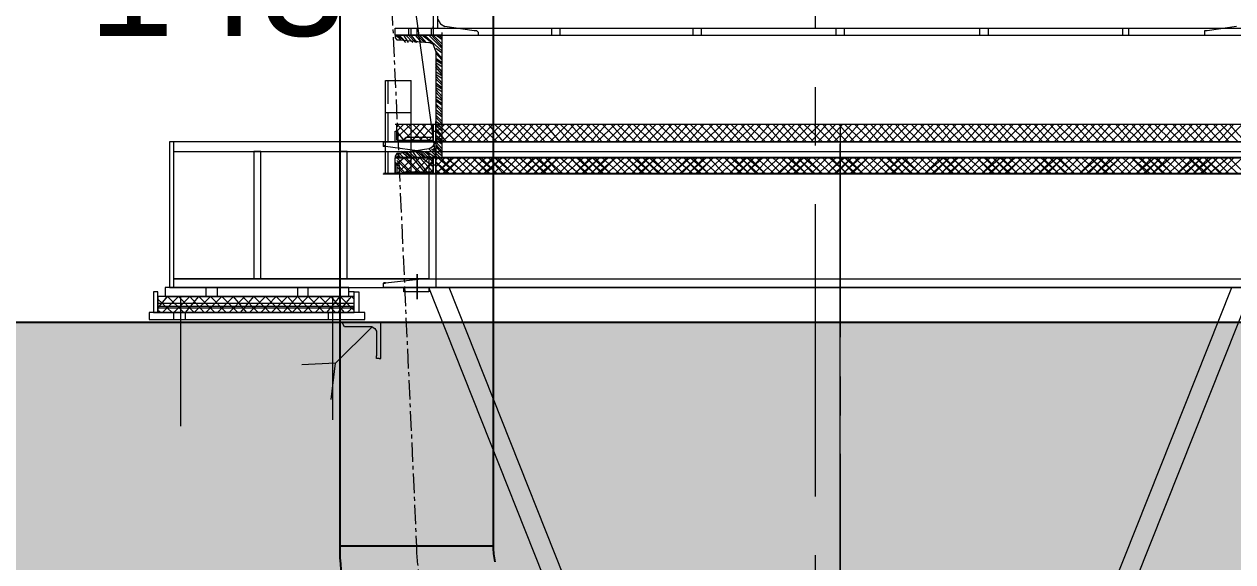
# Model space of a CAD drawing. Header units: millimetres. Extents: x 3220 to 226993, y 817 to 176024.
# Drawn here: x 156979 to 158948, y 87152 to 88028 of the extents above; entities that cross this region are included whole.
import ezdxf

# ---------------------------------------------------------------- set-up
doc = ezdxf.new("R2010")
doc.units = ezdxf.units.MM
doc.linetypes.add('AXES', pattern=[50.8, 31.75, -6.35, 6.35, -6.35])
doc.layers.add('Axe', color=1, linetype='AXES', lineweight=9)
doc.layers.add('Repère', color=76, linetype='Continuous')
doc.styles.get("Standard").update_dxf_attribs({"font": 'arial.ttf'})

# ---------------------------------------------------------------- blocks, each defined once
blk = doc.blocks.new('section c-d')
h = blk.add_hatch()
h.set_pattern_fill('AR-CONC', color=256, scale=3)
h.set_pattern_definition([(50, (0, 2000), (546.554, -47.817), [57.15, -628.65]), (355, (0, 2000), (-105.73, 573.17), [45.72, -502.922]), (100.4514, (45.55, 1996), (440.824, 525.353), [48.57, -534.271]), (46.1842, (0, 2152.4), (813.237, -126.127), [85.725, -942.975]), (96.6356, (67.8, 2141.9), (712.212, 742.278), [72.855, -801.407]), (351.184, (0, 2152.4), (712.212, 742.278), [68.58, -754.38]), (21, (76.2, 2114.3), (454.843, -306.7956), [57.15, -628.65]), (326, (76.2, 2114.3), (185.406, 552.564), [45.72, -502.92]), (71.4514, (114.1, 2088.73), (640.249, 245.768), [48.57, -534.27]), (37.5, (0, 2000), (9.2658, 253.6651), [0, -496.824, 0, -510.54, 0, -504.825]), (7.5, (0, 2000), (200.459, 300.5417), [0, -291.084, 0, -485.394, 0, -192.405]), (327.5, (-169.93, 2000), (406.7718, -17.1862), [0, -190.5, 0, -594.36, 0, -788.67]), (317.5, (-246.13, 2000), (444.3875, 76.2795), [0, -247.65, 0, -394.716, 0, -560.07])])
h.paths.add_polyline_path([(0, 9500), (-250, 9500), (-250, 5000), (0, 5000)])
h.paths.add_polyline_path([(250, 9500), (0, 9500), (0, 5000), (250, 5000)])
h.paths.add_polyline_path([(0, 10000), (-250, 10000), (-250, 9500), (0, 9500)])
h.paths.add_polyline_path([(3000, 10000), (0, 10000), (0, 9500), (250, 9500), (3000, 9500)])
h.paths.add_polyline_path([(6000, 10000), (3000, 10000), (3000, 9500), (6000, 9500)])
h.paths.add_polyline_path([(9000, 10000), (6000, 10000), (6000, 9500), (9000, 9500)])
h.paths.add_polyline_path([(12000, 10000), (9000, 10000), (9000, 9500), (12000, 9500)])
h.paths.add_polyline_path([(15000, 10000), (12000, 10000), (12000, 9500), (15000, 9500)])
h.paths.add_polyline_path([(24000, 10000), (15000, 10000), (15000, 9500), (15250, 9500), (17750, 9500), (24000, 9500)])
h.paths.add_polyline_path([(24000, 9500), (23750, 9500), (23750, 5000), (24000, 5000)])
h.paths.add_polyline_path([(24250, 9500), (24000, 9500), (24000, 5000), (24250, 5000)])
h.paths.add_polyline_path([(24250, 10000), (24000, 10000), (24000, 9500), (24250, 9500)])
blk.add_lwpolyline([(-250, 5000), (-250, 10000), (24250, 10000), (24250, 4000)])
at = {"layer": 'Axe', "ltscale": 15}
blk.add_line((9000, -4000), (9000, 33323.9), dxfattribs=at)
blk = doc.blocks.new('ligne broyage L 2')
at = {"color": 7, "linetype": 'Continuous', "lineweight": 5, "true_color": 0x000007}
for points in [[(-662.5, 10217), (-655.3, 10217), (-655.3, 10908.5)], [(-662.5, 10894), (-662.5, 10217), (-662.5, 10217)], [(-724.7, 10205.4), (-724.7, 10217), (-698.7, 10217)], [(-703, 10217), (-703, 10205.4)], [(-698.7, 10217), (700.1, 10217)], [(-698.7, 10205.4), (-698.7, 10217)], [(-688.6, 10205.4), (-688.6, 10217)], [(-665.4, 10205.4), (-665.4, 10217)], [(-662.5, 10217), (-662.5, 10219.9)], [(-662.5, 10217), (-662.5, 10205.4), (-662.5, 10205.4)], [(-655.3, 10231.5), (-651, 10224.2), (-643.7, 10219.9)], [(-588.8, 10205.4), (-588.8, 10209.8), (-591.7, 10212.6), (-596, 10212.6), (-643.7, 10219.9)], [(-470.1, 10217), (-470.1, 10205.4)], [(-455.7, 10205.4), (-455.7, 10217)], [(-240.1, 10217), (-240.1, 10205.4)], [(-225.7, 10205.4), (-225.7, 10217)], [(-7.2, 10217), (-7.2, 10205.4)], [(7.2, 10205.4), (7.2, 10217)], [(227.1, 10217), (227.1, 10205.4)], [(241.6, 10205.4), (241.6, 10217)], [(460, 10217), (460, 10205.4)], [(470.1, 10205.4), (470.1, 10217)], [(645.2, 10219.9), (597.4, 10212.6), (593.1, 10212.6), (593.1, 10205.4)], [(-724.7, 10205.4), (-698.7, 10205.4)], [(-714.6, 10198.2), (-724.7, 10205.4)], [(-710.3, 10198.2), (-721.8, 10205.4)], [(-707.4, 10193.8), (-717.5, 10205.4)], [(-703, 10193.8), (-710.3, 10205.4)], [(-695.8, 10193.8), (-707.4, 10205.4)], [(-691.5, 10193.8), (-703, 10205.4)], [(-698.7, 10205.4), (700.1, 10205.4)], [(-688.6, 10193.8), (-698.7, 10205.4)], [(-681.3, 10193.8), (-691.5, 10205.4)], [(-677, 10193.8), (-688.6, 10205.4)], [(-674.1, 10193.8), (-684.2, 10205.4)], [(-665.4, 10193.8), (-681.3, 10205.4)], [(-648.1, 10179.4), (-677, 10205.4)], [(-648.1, 10183.7), (-669.8, 10205.4)], [(-648.1, 10186.6), (-665.4, 10205.4)], [(-648.1, 10190.9), (-662.5, 10205.4)], [(-648.1, 10198.2), (-658.2, 10205.4)], [(-648.1, 10201.1), (-655.3, 10205.4)], [(-648.1, 10205.4), (-648.1, 10209.8)], [(-648.1, 10176.5), (-658.2, 10183.7)], [(-648.1, 10167.8), (-658.2, 10179.4)], [(-648.1, 10164.9), (-658.2, 10176.5)], [(-648.1, 10160.6), (-658.2, 10167.8)], [(-648.1, 10157.7), (-658.2, 10164.9)], [(-648.1, 10153.3), (-658.2, 10160.6)], [(-648.1, 10146.1), (-658.2, 10157.7)], [(-648.1, 10141.8), (-658.2, 10153.3)], [(-648.1, 10138.9), (-658.2, 10146.1)], [(-648.1, 10134.5), (-658.2, 10141.8)], [(-648.1, 10127.3), (-658.2, 10138.9)], [(-740.6, 10131.6), (-698.7, 10131.6)], [(-740.6, 10031.8), (-740.6, 10131.6)], [(-736.3, 10094), (-736.3, 10131.6), (-736.3, 10131.6)], [(-698.7, 10031.8), (-698.7, 10131.6)], [(-648.1, 10124.4), (-658.2, 10134.5)], [(-648.1, 10120.1), (-658.2, 10127.3)], [(-648.1, 10117.2), (-658.2, 10124.4)], [(-648.1, 10112.8), (-658.2, 10120.1)], [(-648.1, 10105.6), (-658.2, 10117.2)], [(-648.1, 10101.3), (-658.2, 10112.8)], [(-648.1, 10098.4), (-658.2, 10105.6)], [(-648.1, 10094), (-658.2, 10101.3)], [(-648.1, 10091.1), (-658.2, 10098.4)], [(-740.6, 9979.7), (-740.6, 10079.6), (-698.7, 10079.6)], [(-736.3, 10039.1), (-736.3, 10079.6), (-736.3, 10079.6)], [(-698.7, 9979.7), (-698.7, 10079.6)], [(-648.1, 10083.9), (-658.2, 10094)], [(-648.1, 10079.6), (-658.2, 10091.1)], [(-648.1, 10075.2), (-658.2, 10083.9)], [(-648.1, 10072.3), (-658.2, 10079.6)], [(-736.3, 10031.8), (-736.3, 10072.3)], [(-724.7, 10060.8), (726.2, 10060.8)], [(-721.8, 10034.7), (-721.8, 10060.8), (-662.5, 10060.8), (-662.5, 10034.7)], [(-721.8, 10049.2), (-710.3, 10060.8)], [(-721.8, 10039.1), (-698.7, 10060.8)], [(-695.8, 10034.7), (-721.8, 10060.8)], [(-710.3, 10034.7), (-684.2, 10060.8)], [(-681.3, 10034.7), (-707.4, 10060.8)], [(-695.8, 10034.7), (-674.1, 10060.8)], [(-669.8, 10034.7), (-695.8, 10060.8)], [(-684.2, 10034.7), (-662.5, 10057.9)], [(-662.5, 10042), (-681.3, 10060.8)], [(-662.5, 10053.5), (-665.4, 10060.8)], [(-648.1, 10065.1), (-658.2, 10075.2)], [(-648.1, 10060.8), (-658.2, 10072.3)], [(-648.1, 10057.9), (-658.2, 10065.1)], [(-658.2, 10060.8), (-658.2, 10065.1)], [(-648.1, 10053.5), (-658.2, 10060.8)], [(-658.2, 10046.3), (-643.7, 10060.8)], [(-658.2, 10034.7), (-632.2, 10060.8)], [(-648.1, 10049.2), (-658.2, 10057.9)], [(-624.9, 10031.8), (-655.3, 10060.8)], [(-648.1, 10031.8), (-617.7, 10060.8)], [(-610.5, 10031.8), (-640.8, 10060.8)], [(-632.2, 10031.8), (-603.2, 10060.8)], [(-598.9, 10031.8), (-624.9, 10060.8)], [(-617.7, 10031.8), (-591.7, 10060.8)], [(-584.4, 10031.8), (-614.8, 10060.8)], [(-606.1, 10031.8), (-577.2, 10060.8)], [(-572.8, 10031.8), (-598.9, 10060.8)], [(-591.7, 10031.8), (-565.6, 10060.8)], [(-558.4, 10031.8), (-588.8, 10060.8)], [(-581.5, 10031.8), (-551.1, 10060.8)], [(-548.3, 10031.8), (-572.8, 10060.8)], [(-565.6, 10031.8), (-536.7, 10060.8)], [(-532.3, 10031.8), (-562.7, 10060.8)], [(-551.1, 10031.8), (-525.1, 10060.8)], [(-517.9, 10031.8), (-548.3, 10060.8)], [(-539.6, 10031.8), (-510.6, 10060.8)], [(-506.3, 10031.8), (-532.3, 10060.8)], [(-525.1, 10031.8), (-499.1, 10060.8)], [(-491.8, 10031.8), (-522.2, 10060.8)], [(-513.5, 10031.8), (-484.6, 10060.8)], [(-480.3, 10031.8), (-506.3, 10060.8)], [(-499.1, 10031.8), (-473, 10060.8)], [(-465.8, 10031.8), (-496.2, 10060.8)], [(-488.9, 10031.8), (-458.6, 10060.8)], [(-455.7, 10031.8), (-480.3, 10060.8)], [(-473, 10031.8), (-444.1, 10060.8)], [(-439.8, 10031.8), (-465.8, 10060.8)], [(-458.6, 10031.8), (-432.5, 10060.8)], [(-425.3, 10031.8), (-455.7, 10060.8)], [(-447, 10031.8), (-418.1, 10060.8)], [(-413.7, 10031.8), (-439.8, 10060.8)], [(-432.5, 10031.8), (-406.5, 10060.8)], [(-399.3, 10031.8), (-429.6, 10060.8)], [(-421, 10031.8), (-392, 10060.8)], [(-387.7, 10031.8), (-413.7, 10060.8)], [(-406.5, 10031.8), (-380.5, 10060.8)], [(-373.2, 10031.8), (-403.6, 10060.8)], [(-396.4, 10031.8), (-366, 10060.8)], [(-358.8, 10031.8), (-387.7, 10060.8)], [(-380.5, 10031.8), (-351.5, 10060.8)], [(-347.2, 10031.8), (-373.2, 10060.8)], [(-366, 10031.8), (-339.9, 10060.8)], [(-332.7, 10031.8), (-363.1, 10060.8)], [(-354.4, 10031.8), (-325.5, 10060.8)], [(-321.1, 10031.8), (-347.2, 10060.8)], [(-339.9, 10031.8), (-313.9, 10060.8)], [(-306.7, 10031.8), (-337.1, 10060.8)], [(-328.4, 10031.8), (-299.4, 10060.8)], [(-295.1, 10031.8), (-321.1, 10060.8)], [(-313.9, 10031.8), (-285, 10060.8)], [(-280.6, 10031.8), (-311, 10060.8)], [(-299.4, 10031.8), (-273.4, 10060.8)], [(-266.2, 10031.8), (-295.1, 10060.8)], [(-287.9, 10031.8), (-258.9, 10060.8)], [(-254.6, 10031.8), (-280.6, 10060.8)], [(-273.4, 10031.8), (-247.4, 10060.8)], [(-240.1, 10031.8), (-270.5, 10060.8)], [(-261.8, 10031.8), (-232.9, 10060.8)], [(-228.6, 10031.8), (-254.6, 10060.8)], [(-247.4, 10031.8), (-221.3, 10060.8)], [(-214.1, 10031.8), (-244.5, 10060.8)], [(-235.8, 10031.8), (-206.9, 10060.8)], [(-199.6, 10031.8), (-228.6, 10060.8)], [(-221.3, 10031.8), (-192.4, 10060.8)], [(-188.1, 10031.8), (-214.1, 10060.8)], [(-206.9, 10031.8), (-180.8, 10060.8)], [(-173.6, 10031.8), (-202.5, 10060.8)], [(-195.3, 10031.8), (-166.4, 10060.8)], [(-162, 10031.8), (-188.1, 10060.8)], [(-180.8, 10031.8), (-154.8, 10060.8)], [(-147.6, 10031.8), (-177.9, 10060.8)], [(-169.2, 10031.8), (-140.3, 10060.8)], [(-136, 10031.8), (-162, 10060.8)], [(-154.8, 10031.8), (-128.7, 10060.8)], [(-121.5, 10031.8), (-151.9, 10060.8)], [(-140.3, 10031.8), (-114.3, 10060.8)], [(-107, 10031.8), (-136, 10060.8)], [(-128.7, 10031.8), (-99.8, 10060.8)], [(-95.5, 10031.8), (-121.5, 10060.8)], [(-114.3, 10031.8), (-88.2, 10060.8)], [(-81, 10031.8), (-109.9, 10060.8)], [(-102.7, 10031.8), (-73.8, 10060.8)], [(-69.4, 10031.8), (-95.5, 10060.8)], [(-88.2, 10031.8), (-62.2, 10060.8)], [(-55, 10031.8), (-85.3, 10060.8)], [(-76.7, 10031.8), (-47.7, 10060.8)], [(-43.4, 10031.8), (-69.4, 10060.8)], [(-62.2, 10031.8), (-33.3, 10060.8)], [(-28.9, 10031.8), (-59.3, 10060.8)], [(-47.7, 10031.8), (-21.7, 10060.8)], [(-14.5, 10031.8), (-43.4, 10060.8)], [(-36.2, 10031.8), (-7.2, 10060.8)], [(-2.9, 10031.8), (-28.9, 10060.8)], [(-21.7, 10031.8), (4.3, 10060.8)], [(11.6, 10031.8), (-17.4, 10060.8)], [(-10.1, 10031.8), (18.8, 10060.8)], [(23.1, 10031.8), (-2.9, 10060.8)], [(4.3, 10031.8), (30.4, 10060.8)], [(37.6, 10031.8), (7.2, 10060.8)], [(15.9, 10031.8), (44.8, 10060.8)], [(52.1, 10031.8), (23.1, 10060.8)], [(30.4, 10031.8), (59.3, 10060.8)], [(63.6, 10031.8), (37.6, 10060.8)], [(44.8, 10031.8), (70.9, 10060.8)], [(78.1, 10031.8), (49.2, 10060.8)], [(56.4, 10031.8), (85.3, 10060.8)], [(89.7, 10031.8), (63.6, 10060.8)], [(70.9, 10031.8), (96.9, 10060.8)], [(104.2, 10031.8), (75.2, 10060.8)], [(82.5, 10031.8), (111.4, 10060.8)], [(115.7, 10031.8), (89.7, 10060.8)], [(96.9, 10031.8), (125.9, 10060.8)], [(130.2, 10031.8), (99.8, 10060.8)], [(111.4, 10031.8), (137.4, 10060.8)], [(144.7, 10031.8), (115.7, 10060.8)], [(123, 10031.8), (151.9, 10060.8)], [(156.2, 10031.8), (130.2, 10060.8)], [(137.4, 10031.8), (163.5, 10060.8)], [(170.7, 10031.8), (141.8, 10060.8)], [(149, 10031.8), (177.9, 10060.8)], [(182.3, 10031.8), (156.2, 10060.8)], [(163.5, 10031.8), (189.5, 10060.8)], [(196.7, 10031.8), (167.8, 10060.8)], [(175, 10031.8), (204, 10060.8)], [(208.3, 10031.8), (182.3, 10060.8)], [(189.5, 10031.8), (218.4, 10060.8)], [(222.8, 10031.8), (196.7, 10060.8)], [(204, 10031.8), (230, 10060.8)], [(237.2, 10031.8), (208.3, 10060.8)], [(215.5, 10031.8), (244.5, 10060.8)], [(248.8, 10031.8), (222.8, 10060.8)], [(230, 10031.8), (256, 10060.8)], [(263.3, 10031.8), (234.3, 10060.8)], [(241.6, 10031.8), (270.5, 10060.8)], [(274.9, 10031.8), (248.8, 10060.8)], [(256, 10031.8), (282.1, 10060.8)], [(289.3, 10031.8), (260.4, 10060.8)], [(267.6, 10031.8), (296.5, 10060.8)], [(303.8, 10031.8), (274.9, 10060.8)], [(282.1, 10031.8), (311, 10060.8)], [(315.4, 10031.8), (289.3, 10060.8)], [(296.5, 10031.8), (322.6, 10060.8)], [(329.8, 10031.8), (300.9, 10060.8)], [(308.1, 10031.8), (337.1, 10060.8)], [(341.4, 10031.8), (315.4, 10060.8)], [(322.6, 10031.8), (348.6, 10060.8)], [(355.9, 10031.8), (326.9, 10060.8)], [(334.2, 10031.8), (363.1, 10060.8)], [(367.4, 10031.8), (341.4, 10060.8)], [(348.6, 10031.8), (377.6, 10060.8)], [(381.9, 10031.8), (353, 10060.8)], [(363.1, 10031.8), (389.1, 10060.8)], [(396.4, 10031.8), (367.4, 10060.8)], [(374.7, 10031.8), (403.6, 10060.8)], [(407.9, 10031.8), (381.9, 10060.8)], [(389.1, 10031.8), (415.2, 10060.8)], [(422.4, 10031.8), (393.5, 10060.8)], [(400.7, 10031.8), (429.6, 10060.8)], [(434, 10031.8), (407.9, 10060.8)], [(415.2, 10031.8), (441.2, 10060.8)], [(448.4, 10031.8), (419.5, 10060.8)], [(426.7, 10031.8), (455.7, 10060.8)], [(462.9, 10031.8), (434, 10060.8)], [(441.2, 10031.8), (470.1, 10060.8)], [(474.5, 10031.8), (448.4, 10060.8)], [(455.7, 10031.8), (481.7, 10060.8)], [(488.9, 10031.8), (460, 10060.8)], [(467.2, 10031.8), (496.2, 10060.8)], [(500.5, 10031.8), (474.5, 10060.8)], [(481.7, 10031.8), (507.7, 10060.8)], [(515, 10031.8), (486.1, 10060.8)], [(493.3, 10031.8), (522.2, 10060.8)], [(526.6, 10031.8), (500.5, 10060.8)], [(507.7, 10031.8), (533.8, 10060.8)], [(541, 10031.8), (512.1, 10060.8)], [(522.2, 10031.8), (548.3, 10060.8)], [(555.5, 10031.8), (526.6, 10060.8)], [(533.8, 10031.8), (562.7, 10060.8)], [(567.1, 10031.8), (541, 10060.8)], [(548.3, 10031.8), (574.3, 10060.8)], [(581.5, 10031.8), (552.6, 10060.8)], [(559.8, 10031.8), (588.8, 10060.8)], [(593.1, 10031.8), (567.1, 10060.8)], [(574.3, 10031.8), (600.3, 10060.8)], [(607.6, 10031.8), (578.6, 10060.8)], [(585.9, 10031.8), (614.8, 10060.8)], [(619.1, 10031.8), (593.1, 10060.8)], [(600.3, 10031.8), (630.7, 10060.8)], [(633.6, 10031.8), (607.6, 10060.8)], [(614.8, 10031.8), (640.8, 10060.8)], [(648.1, 10031.8), (619.1, 10060.8)], [(626.4, 10031.8), (655.3, 10060.8)], [(659.6, 10031.8), (633.6, 10060.8)], [(-710.3, 10034.7), (-721.8, 10049.2)], [(-669.8, 10034.7), (-662.5, 10042)], [(-648.1, 10042), (-658.2, 10053.5)], [(-640.8, 10031.8), (-658.2, 10053.5)], [(-648.1, 10039.1), (-658.2, 10049.2)], [(-648.1, 10034.7), (-658.2, 10042)], [(-648.1, 10031.8), (-658.2, 10039.1)], [(-651, 10031.8), (-658.2, 10039.1)], [(-655.3, 10005.8), (-669.8, 10020.3)], [(-651, 10005.8), (-665.4, 10020.3)], [(-648.1, 10008.7), (-662.5, 10020.3)], [(-648.1, 10027.5), (-658.2, 10034.7)], [(-648.1, 10020.3), (-658.2, 10031.8)], [(-648.1, 10015.9), (-658.2, 10027.5)], [(-648.1, 10013), (-658.2, 10024.6)], [(-1084.9, 10015.9), (1084.9, 10015.9)], [(-736.3, 9979.7), (-736.3, 10015.9), (-736.3, 10015.9)], [(-724.7, 9994.2), (-710.3, 10005.8)], [(-721.8, 10005.8), (-724.7, 10005.8)], [(-707.4, 9979.7), (-724.7, 9998.6)], [(-714.6, 10005.8), (-721.8, 10013)], [(-717.5, 10005.8), (-721.8, 10008.7)], [(-695.8, 9979.7), (-721.8, 10005.8)], [(-721.8, 9979.7), (-695.8, 10005.8)], [(-721.8, 9994.2), (-710.3, 10005.8)], [(-721.8, 9979.7), (-695.8, 10005.8)], [(-698.7, 9979.7), (-721.8, 10001.4)], [(-710.3, 10005.8), (-717.5, 10013)], [(-703, 10005.8), (-714.6, 10015.9)], [(-698.7, 10005.8), (-710.3, 10015.9)], [(-710.3, 9979.7), (-658.2, 9979.7), (-658.2, 10008.7)], [(-710.3, 9979.7), (-658.2, 9979.7), (-658.2, 10008.7)], [(-710.3, 9979.7), (-684.2, 10005.8)], [(-710.3, 9979.7), (-684.2, 10005.8)], [(-684.2, 9979.7), (-710.3, 10005.8)], [(-695.8, 10005.8), (-707.4, 10015.9)], [(-681.3, 9979.7), (-707.4, 10005.8)], [(-691.5, 10005.8), (-703, 10015.9)], [(-688.6, 10005.8), (-695.8, 10015.9)], [(-695.8, 9979.7), (-669.8, 10005.8)], [(-695.8, 9979.7), (-669.8, 10005.8)], [(-674.1, 9979.7), (-695.8, 10005.8)], [(-681.3, 10005.8), (-691.5, 10015.9)], [(-669.8, 9979.7), (-691.5, 10005.8)], [(-677, 10005.8), (-688.6, 10015.9)], [(-674.1, 10005.8), (-684.2, 10015.9)], [(-662.5, 9982.6), (-684.2, 10005.8)], [(-669.8, 10005.8), (-681.3, 10015.9)], [(-662.5, 9991.3), (-681.3, 10005.8)], [(-681.3, 9979.7), (-662.5, 10001.4)], [(-681.3, 9979.7), (-662.5, 9998.6)], [(-665.4, 10005.8), (-677, 10015.9)], [(-658.2, 10005.8), (-674.1, 10015.9)], [(-662.5, 9998.6), (-669.8, 10005.8)], [(-662.5, 10001.4), (-665.4, 10005.8)], [(-662.5, 10005.8), (-662.5, 10008.7), (-658.2, 10008.7)], [(-662.5, 10005.8), (-662.5, 10008.7), (-658.2, 10008.7)], [(-662.5, 9987), (-662.5, 10005.8), (-662.5, 10005.8)], [(-662.5, 9987), (-662.5, 10005.8), (-662.5, 10005.8)], [(-658.2, 10005.8), (-658.2, 10008.7)], [(-658.2, 10001.4), (-655.3, 10005.8)], [(-658.2, 9991.3), (-643.7, 10005.8)], [(-658.2, 9979.7), (-629.3, 10005.8)], [(-658.2, 10005.8), (415.2, 10005.8)], [(-658.2, 9991.3), (-643.7, 10005.8)], [(-658.2, 9979.7), (-632.2, 10005.8)], [(-636.5, 9979.7), (-658.2, 9998.6)], [(-640.8, 9979.7), (-658.2, 9998.6)], [(-624.9, 9979.7), (-655.3, 10005.8)], [(-624.9, 9979.7), (-651, 10005.8)], [(-648.1, 9979.7), (-617.7, 10005.8)], [(-643.7, 9979.7), (-617.7, 10005.8)], [(-610.5, 9979.7), (-640.8, 10005.8)], [(-610.5, 9979.7), (-640.8, 10005.8)], [(-632.2, 9979.7), (-603.2, 10005.8)], [(-632.2, 9979.7), (-603.2, 10005.8)], [(-598.9, 9979.7), (-624.9, 10005.8)], [(-598.9, 9979.7), (-624.9, 10005.8)], [(-617.7, 9979.7), (-591.7, 10005.8)], [(-617.7, 9979.7), (-591.7, 10005.8)], [(-584.4, 9979.7), (-614.8, 10005.8)], [(-584.4, 9979.7), (-614.8, 10005.8)], [(-606.1, 9979.7), (-577.2, 10005.8)], [(-606.1, 9979.7), (-577.2, 10005.8)], [(-570, 9979.7), (-598.9, 10005.8)], [(-572.8, 9979.7), (-598.9, 10005.8)], [(-591.7, 9979.7), (-562.7, 10005.8)], [(-591.7, 9979.7), (-565.6, 10005.8)], [(-558.4, 9979.7), (-588.8, 10005.8)], [(-558.4, 9979.7), (-584.4, 10005.8)], [(-581.5, 9979.7), (-551.1, 10005.8)], [(-577.2, 9979.7), (-551.1, 10005.8)], [(-543.9, 9979.7), (-572.8, 10005.8)], [(-548.3, 9979.7), (-572.8, 10005.8)], [(-565.6, 9979.7), (-536.7, 10005.8)], [(-565.6, 9979.7), (-536.7, 10005.8)], [(-532.3, 9979.7), (-562.7, 10005.8)], [(-532.3, 9979.7), (-558.4, 10005.8)], [(-551.1, 9979.7), (-525.1, 10005.8)], [(-551.1, 9979.7), (-525.1, 10005.8)], [(-517.9, 9979.7), (-548.3, 10005.8)], [(-517.9, 9979.7), (-548.3, 10005.8)], [(-539.6, 9979.7), (-510.6, 10005.8)], [(-539.6, 9979.7), (-510.6, 10005.8)], [(-506.3, 9979.7), (-532.3, 10005.8)], [(-506.3, 9979.7), (-532.3, 10005.8)], [(-525.1, 9979.7), (-496.2, 10005.8)], [(-525.1, 9979.7), (-499.1, 10005.8)], [(-491.8, 9979.7), (-522.2, 10005.8)], [(-491.8, 9979.7), (-522.2, 10005.8)], [(-513.5, 9979.7), (-484.6, 10005.8)], [(-510.6, 9979.7), (-484.6, 10005.8)], [(-477.4, 9979.7), (-506.3, 10005.8)], [(-480.3, 9979.7), (-506.3, 10005.8)], [(-499.1, 9979.7), (-470.1, 10005.8)], [(-499.1, 9979.7), (-473, 10005.8)], [(-465.8, 9979.7), (-496.2, 10005.8)], [(-465.8, 9979.7), (-491.8, 10005.8)], [(-488.9, 9979.7), (-458.6, 10005.8)], [(-484.6, 9979.7), (-458.6, 10005.8)], [(-451.3, 9979.7), (-480.3, 10005.8)], [(-455.7, 9979.7), (-480.3, 10005.8)], [(-473, 9979.7), (-444.1, 10005.8)], [(-473, 9979.7), (-444.1, 10005.8)], [(-439.8, 9979.7), (-465.8, 10005.8)], [(-439.8, 9979.7), (-465.8, 10005.8)], [(-458.6, 9979.7), (-432.5, 10005.8)], [(-458.6, 9979.7), (-432.5, 10005.8)], [(-425.3, 9979.7), (-455.7, 10005.8)], [(-425.3, 9979.7), (-455.7, 10005.8)], [(-447, 9979.7), (-418.1, 10005.8)], [(-447, 9979.7), (-418.1, 10005.8)], [(-410.8, 9979.7), (-439.8, 10005.8)], [(-413.7, 9979.7), (-439.8, 10005.8)], [(-432.5, 9979.7), (-403.6, 10005.8)], [(-432.5, 9979.7), (-406.5, 10005.8)], [(-399.3, 9979.7), (-429.6, 10005.8)], [(-399.3, 9979.7), (-425.3, 10005.8)], [(-421, 9979.7), (-392, 10005.8)], [(-418.1, 9979.7), (-392, 10005.8)], [(659.6, 10005.8), (-413.7, 10005.8)], [(-384.8, 9979.7), (-413.7, 10005.8)], [(-387.7, 9979.7), (-413.7, 10005.8)], [(-406.5, 9979.7), (-377.6, 10005.8)], [(-406.5, 9979.7), (-380.5, 10005.8)], [(-373.2, 9979.7), (-403.6, 10005.8)], [(-373.2, 9979.7), (-399.3, 10005.8)], [(-396.4, 9979.7), (-366, 10005.8)], [(-392, 9979.7), (-366, 10005.8)], [(-358.8, 9979.7), (-387.7, 10005.8)], [(-358.8, 9979.7), (-387.7, 10005.8)], [(-380.5, 9979.7), (-351.5, 10005.8)], [(-380.5, 9979.7), (-351.5, 10005.8)], [(-347.2, 9979.7), (-373.2, 10005.8)], [(-347.2, 9979.7), (-373.2, 10005.8)], [(-366, 9979.7), (-339.9, 10005.8)], [(-366, 9979.7), (-339.9, 10005.8)], [(-332.7, 9979.7), (-363.1, 10005.8)], [(-332.7, 9979.7), (-363.1, 10005.8)], [(-354.4, 9979.7), (-325.5, 10005.8)], [(-354.4, 9979.7), (-325.5, 10005.8)], [(-318.2, 9979.7), (-347.2, 10005.8)], [(-321.1, 9979.7), (-347.2, 10005.8)], [(-339.9, 9979.7), (-311, 10005.8)], [(-339.9, 9979.7), (-313.9, 10005.8)], [(-306.7, 9979.7), (-337.1, 10005.8)], [(-306.7, 9979.7), (-332.7, 10005.8)], [(-328.4, 9979.7), (-299.4, 10005.8)], [(-325.5, 9979.7), (-299.4, 10005.8)], [(-292.2, 9979.7), (-321.1, 10005.8)], [(-295.1, 9979.7), (-321.1, 10005.8)], [(-313.9, 9979.7), (-285, 10005.8)], [(-313.9, 9979.7), (-285, 10005.8)], [(-280.6, 9979.7), (-311, 10005.8)], [(-280.6, 9979.7), (-306.7, 10005.8)], [(-299.4, 9979.7), (-273.4, 10005.8)], [(-299.4, 9979.7), (-273.4, 10005.8)], [(-266.2, 9979.7), (-295.1, 10005.8)], [(-266.2, 9979.7), (-295.1, 10005.8)], [(-287.9, 9979.7), (-258.9, 10005.8)], [(-287.9, 9979.7), (-258.9, 10005.8)], [(-254.6, 9979.7), (-280.6, 10005.8)], [(-254.6, 9979.7), (-280.6, 10005.8)], [(-273.4, 9979.7), (-244.5, 10005.8)], [(-273.4, 9979.7), (-247.4, 10005.8)], [(-240.1, 9979.7), (-270.5, 10005.8)], [(-240.1, 9979.7), (-270.5, 10005.8)], [(-261.8, 9979.7), (-232.9, 10005.8)], [(-258.9, 9979.7), (-232.9, 10005.8)], [(-225.7, 9979.7), (-254.6, 10005.8)], [(-228.6, 9979.7), (-254.6, 10005.8)], [(-247.4, 9979.7), (-218.4, 10005.8)], [(-247.4, 9979.7), (-221.3, 10005.8)], [(-214.1, 9979.7), (-244.5, 10005.8)], [(-214.1, 9979.7), (-240.1, 10005.8)], [(-235.8, 9979.7), (-206.9, 10005.8)], [(-232.9, 9979.7), (-206.9, 10005.8)], [(-199.6, 9979.7), (-228.6, 10005.8)], [(-199.6, 9979.7), (-228.6, 10005.8)], [(-221.3, 9979.7), (-192.4, 10005.8)], [(-221.3, 9979.7), (-192.4, 10005.8)], [(-188.1, 9979.7), (-214.1, 10005.8)], [(-188.1, 9979.7), (-214.1, 10005.8)], [(-206.9, 9979.7), (-180.8, 10005.8)], [(-206.9, 9979.7), (-180.8, 10005.8)], [(-173.6, 9979.7), (-202.5, 10005.8)], [(-173.6, 9979.7), (-202.5, 10005.8)], [(-195.3, 9979.7), (-166.4, 10005.8)], [(-195.3, 9979.7), (-166.4, 10005.8)], [(-159.1, 9979.7), (-188.1, 10005.8)], [(-162, 9979.7), (-188.1, 10005.8)], [(-180.8, 9979.7), (-151.9, 10005.8)], [(-180.8, 9979.7), (-154.8, 10005.8)], [(-147.6, 9979.7), (-177.9, 10005.8)], [(-147.6, 9979.7), (-173.6, 10005.8)], [(-169.2, 9979.7), (-140.3, 10005.8)], [(-166.4, 9979.7), (-140.3, 10005.8)], [(-133.1, 9979.7), (-162, 10005.8)], [(-136, 9979.7), (-162, 10005.8)], [(-154.8, 9979.7), (-125.9, 10005.8)], [(-154.8, 9979.7), (-128.7, 10005.8)], [(-121.5, 9979.7), (-151.9, 10005.8)], [(-121.5, 9979.7), (-147.6, 10005.8)], [(-140.3, 9979.7), (-114.3, 10005.8)], [(-140.3, 9979.7), (-114.3, 10005.8)], [(-107, 9979.7), (-136, 10005.8)], [(-107, 9979.7), (-136, 10005.8)], [(-128.7, 9979.7), (-99.8, 10005.8)], [(-128.7, 9979.7), (-99.8, 10005.8)], [(-95.5, 9979.7), (-121.5, 10005.8)], [(-95.5, 9979.7), (-121.5, 10005.8)], [(-114.3, 9979.7), (-88.2, 10005.8)], [(-114.3, 9979.7), (-88.2, 10005.8)], [(-81, 9979.7), (-109.9, 10005.8)], [(-81, 9979.7), (-109.9, 10005.8)], [(-102.7, 9979.7), (-73.8, 10005.8)], [(-99.8, 9979.7), (-73.8, 10005.8)], [(-66.5, 9979.7), (-95.5, 10005.8)], [(-69.4, 9979.7), (-95.5, 10005.8)], [(-88.2, 9979.7), (-59.3, 10005.8)], [(-88.2, 9979.7), (-62.2, 10005.8)], [(-55, 9979.7), (-85.3, 10005.8)], [(-55, 9979.7), (-81, 10005.8)], [(-76.7, 9979.7), (-47.7, 10005.8)], [(-73.8, 9979.7), (-47.7, 10005.8)], [(-40.5, 9979.7), (-69.4, 10005.8)], [(-43.4, 9979.7), (-69.4, 10005.8)], [(-62.2, 9979.7), (-33.3, 10005.8)], [(-62.2, 9979.7), (-33.3, 10005.8)], [(-28.9, 9979.7), (-59.3, 10005.8)], [(-28.9, 9979.7), (-55, 10005.8)], [(-47.7, 9979.7), (-21.7, 10005.8)], [(-47.7, 9979.7), (-21.7, 10005.8)], [(-14.5, 9979.7), (-43.4, 10005.8)], [(-14.5, 9979.7), (-43.4, 10005.8)], [(-36.2, 9979.7), (-7.2, 10005.8)], [(-36.2, 9979.7), (-7.2, 10005.8)], [(-2.9, 9979.7), (-28.9, 10005.8)], [(-2.9, 9979.7), (-28.9, 10005.8)], [(-21.7, 9979.7), (7.2, 10005.8)], [(-21.7, 9979.7), (4.3, 10005.8)], [(11.6, 9979.7), (-17.4, 10005.8)], [(11.6, 9979.7), (-14.5, 10005.8)], [(-10.1, 9979.7), (18.8, 10005.8)], [(-7.2, 9979.7), (18.8, 10005.8)], [(26, 9979.7), (-2.9, 10005.8)], [(23.1, 9979.7), (-2.9, 10005.8)], [(4.3, 9979.7), (33.3, 10005.8)], [(4.3, 9979.7), (30.4, 10005.8)], [(37.6, 9979.7), (7.2, 10005.8)], [(37.6, 9979.7), (11.6, 10005.8)], [(15.9, 9979.7), (44.8, 10005.8)], [(18.8, 9979.7), (44.8, 10005.8)], [(52.1, 9979.7), (23.1, 10005.8)], [(52.1, 9979.7), (23.1, 10005.8)], [(30.4, 9979.7), (59.3, 10005.8)], [(30.4, 9979.7), (59.3, 10005.8)], [(63.6, 9979.7), (37.6, 10005.8)], [(63.6, 9979.7), (37.6, 10005.8)], [(44.8, 9979.7), (70.9, 10005.8)], [(44.8, 9979.7), (70.9, 10005.8)], [(78.1, 9979.7), (49.2, 10005.8)], [(78.1, 9979.7), (49.2, 10005.8)], [(56.4, 9979.7), (85.3, 10005.8)], [(56.4, 9979.7), (85.3, 10005.8)], [(92.6, 9979.7), (63.6, 10005.8)], [(89.7, 9979.7), (63.6, 10005.8)], [(70.9, 9979.7), (99.8, 10005.8)], [(70.9, 9979.7), (96.9, 10005.8)], [(104.2, 9979.7), (75.2, 10005.8)], [(104.2, 9979.7), (78.1, 10005.8)], [(82.5, 9979.7), (111.4, 10005.8)], [(85.3, 9979.7), (111.4, 10005.8)], [(118.6, 9979.7), (89.7, 10005.8)], [(115.7, 9979.7), (89.7, 10005.8)], [(96.9, 9979.7), (125.9, 10005.8)], [(96.9, 9979.7), (125.9, 10005.8)], [(130.2, 9979.7), (99.8, 10005.8)], [(130.2, 9979.7), (104.2, 10005.8)], [(111.4, 9979.7), (137.4, 10005.8)], [(111.4, 9979.7), (137.4, 10005.8)], [(144.7, 9979.7), (115.7, 10005.8)], [(144.7, 9979.7), (115.7, 10005.8)], [(123, 9979.7), (151.9, 10005.8)], [(123, 9979.7), (151.9, 10005.8)], [(156.2, 9979.7), (130.2, 10005.8)], [(156.2, 9979.7), (130.2, 10005.8)], [(137.4, 9979.7), (167.8, 10005.8)], [(137.4, 9979.7), (163.5, 10005.8)], [(170.7, 9979.7), (141.8, 10005.8)], [(170.7, 9979.7), (141.8, 10005.8)], [(149, 9979.7), (177.9, 10005.8)], [(151.9, 9979.7), (177.9, 10005.8)], [(185.2, 9979.7), (156.2, 10005.8)], [(182.3, 9979.7), (156.2, 10005.8)], [(163.5, 9979.7), (192.4, 10005.8)], [(163.5, 9979.7), (189.5, 10005.8)], [(196.7, 9979.7), (167.8, 10005.8)], [(196.7, 9979.7), (170.7, 10005.8)], [(175, 9979.7), (204, 10005.8)], [(177.9, 9979.7), (204, 10005.8)], [(211.2, 9979.7), (182.3, 10005.8)], [(208.3, 9979.7), (182.3, 10005.8)], [(189.5, 9979.7), (218.4, 10005.8)], [(189.5, 9979.7), (218.4, 10005.8)], [(222.8, 9979.7), (196.7, 10005.8)], [(222.8, 9979.7), (196.7, 10005.8)], [(204, 9979.7), (230, 10005.8)], [(204, 9979.7), (230, 10005.8)], [(237.2, 9979.7), (208.3, 10005.8)], [(237.2, 9979.7), (208.3, 10005.8)], [(215.5, 9979.7), (244.5, 10005.8)], [(215.5, 9979.7), (244.5, 10005.8)], [(251.7, 9979.7), (222.8, 10005.8)], [(248.8, 9979.7), (222.8, 10005.8)], [(230, 9979.7), (260.4, 10005.8)], [(230, 9979.7), (256, 10005.8)], [(263.3, 9979.7), (234.3, 10005.8)], [(263.3, 9979.7), (237.2, 10005.8)], [(241.6, 9979.7), (270.5, 10005.8)], [(244.5, 9979.7), (270.5, 10005.8)], [(277.7, 9979.7), (248.8, 10005.8)], [(274.9, 9979.7), (248.8, 10005.8)], [(256, 9979.7), (285, 10005.8)], [(256, 9979.7), (282.1, 10005.8)], [(289.3, 9979.7), (260.4, 10005.8)], [(289.3, 9979.7), (263.3, 10005.8)], [(267.6, 9979.7), (296.5, 10005.8)], [(270.5, 9979.7), (296.5, 10005.8)], [(303.8, 9979.7), (274.9, 10005.8)], [(303.8, 9979.7), (274.9, 10005.8)], [(282.1, 9979.7), (311, 10005.8)], [(282.1, 9979.7), (311, 10005.8)], [(315.4, 9979.7), (289.3, 10005.8)], [(315.4, 9979.7), (289.3, 10005.8)], [(296.5, 9979.7), (322.6, 10005.8)], [(296.5, 9979.7), (322.6, 10005.8)], [(329.8, 9979.7), (300.9, 10005.8)], [(329.8, 9979.7), (300.9, 10005.8)], [(308.1, 9979.7), (337.1, 10005.8)], [(311, 9979.7), (337.1, 10005.8)], [(344.3, 9979.7), (315.4, 10005.8)], [(341.4, 9979.7), (315.4, 10005.8)], [(322.6, 9979.7), (353, 10005.8)], [(322.6, 9979.7), (348.6, 10005.8)], [(355.9, 9979.7), (326.9, 10005.8)], [(355.9, 9979.7), (329.8, 10005.8)], [(334.2, 9979.7), (363.1, 10005.8)], [(337.1, 9979.7), (363.1, 10005.8)], [(370.3, 9979.7), (341.4, 10005.8)], [(367.4, 9979.7), (341.4, 10005.8)], [(348.6, 9979.7), (377.6, 10005.8)], [(348.6, 9979.7), (377.6, 10005.8)], [(381.9, 9979.7), (353, 10005.8)], [(381.9, 9979.7), (355.9, 10005.8)], [(363.1, 9979.7), (389.1, 10005.8)], [(363.1, 9979.7), (389.1, 10005.8)], [(396.4, 9979.7), (367.4, 10005.8)], [(396.4, 9979.7), (367.4, 10005.8)], [(374.7, 9979.7), (403.6, 10005.8)], [(374.7, 9979.7), (403.6, 10005.8)], [(407.9, 9979.7), (381.9, 10005.8)], [(407.9, 9979.7), (381.9, 10005.8)], [(389.1, 9979.7), (419.5, 10005.8)], [(389.1, 9979.7), (415.2, 10005.8)], [(422.4, 9979.7), (393.5, 10005.8)], [(422.4, 9979.7), (393.5, 10005.8)], [(400.7, 9979.7), (429.6, 10005.8)], [(403.6, 9979.7), (429.6, 10005.8)], [(436.9, 9979.7), (407.9, 10005.8)], [(434, 9979.7), (407.9, 10005.8)], [(415.2, 9979.7), (445.5, 10005.8)], [(415.2, 9979.7), (441.2, 10005.8)], [(448.4, 9979.7), (419.5, 10005.8)], [(448.4, 9979.7), (422.4, 10005.8)], [(426.7, 9979.7), (455.7, 10005.8)], [(429.6, 9979.7), (455.7, 10005.8)], [(462.9, 9979.7), (434, 10005.8)], [(462.9, 9979.7), (434, 10005.8)], [(441.2, 9979.7), (470.1, 10005.8)], [(441.2, 9979.7), (470.1, 10005.8)], [(474.5, 9979.7), (448.4, 10005.8)], [(474.5, 9979.7), (448.4, 10005.8)], [(455.7, 9979.7), (481.7, 10005.8)], [(455.7, 9979.7), (481.7, 10005.8)], [(488.9, 9979.7), (460, 10005.8)], [(488.9, 9979.7), (460, 10005.8)], [(467.2, 9979.7), (496.2, 10005.8)], [(467.2, 9979.7), (496.2, 10005.8)], [(504.9, 9979.7), (474.5, 10005.8)], [(500.5, 9979.7), (474.5, 10005.8)], [(481.7, 9979.7), (512.1, 10005.8)], [(481.7, 9979.7), (507.7, 10005.8)], [(515, 9979.7), (486.1, 10005.8)], [(515, 9979.7), (488.9, 10005.8)], [(493.3, 9979.7), (522.2, 10005.8)], [(496.2, 9979.7), (522.2, 10005.8)], [(529.4, 9979.7), (500.5, 10005.8)], [(526.6, 9979.7), (500.5, 10005.8)], [(507.7, 9979.7), (538.1, 10005.8)], [(507.7, 9979.7), (533.8, 10005.8)], [(541, 9979.7), (512.1, 10005.8)], [(541, 9979.7), (515, 10005.8)], [(522.2, 9979.7), (548.3, 10005.8)], [(522.2, 9979.7), (548.3, 10005.8)], [(555.5, 9979.7), (526.6, 10005.8)], [(555.5, 9979.7), (526.6, 10005.8)], [(533.8, 9979.7), (562.7, 10005.8)], [(533.8, 9979.7), (562.7, 10005.8)], [(567.1, 9979.7), (541, 10005.8)], [(567.1, 9979.7), (541, 10005.8)], [(548.3, 9979.7), (578.6, 10005.8)], [(548.3, 9979.7), (574.3, 10005.8)], [(581.5, 9979.7), (552.6, 10005.8)], [(581.5, 9979.7), (552.6, 10005.8)], [(559.8, 9979.7), (588.8, 10005.8)], [(562.7, 9979.7), (588.8, 10005.8)], [(597.4, 9979.7), (567.1, 10005.8)], [(593.1, 9979.7), (567.1, 10005.8)], [(574.3, 9979.7), (604.7, 10005.8)], [(574.3, 9979.7), (600.3, 10005.8)], [(607.6, 9979.7), (578.6, 10005.8)], [(607.6, 9979.7), (581.5, 10005.8)], [(585.9, 9979.7), (614.8, 10005.8)], [(588.8, 9979.7), (614.8, 10005.8)], [(622, 9979.7), (593.1, 10005.8)], [(619.1, 9979.7), (593.1, 10005.8)], [(600.3, 9979.7), (630.7, 10005.8)], [(600.3, 9979.7), (630.7, 10005.8)], [(633.6, 9979.7), (607.6, 10005.8)], [(633.6, 9979.7), (607.6, 10005.8)], [(614.8, 9979.7), (640.8, 10005.8)], [(614.8, 9979.7), (640.8, 10005.8)], [(648.1, 9979.7), (619.1, 10005.8)], [(648.1, 9979.7), (619.1, 10005.8)], [(626.4, 9979.7), (655.3, 10005.8)], [(626.4, 9979.7), (655.3, 10005.8)], [(659.6, 9979.7), (633.6, 10005.8)], [(659.6, 9979.7), (633.6, 10005.8)], [(-743.5, 9979.7), (745, 9979.7)], [(-721.8, 9979.7), (-724.7, 9982.6)], [(-710.3, 9979.7), (-721.8, 9991.3)], [(-710.3, 9979.7), (-707.4, 9982.6), (-707.4, 9982.6)], [(-710.3, 9979.7), (-710.3, 9982.6), (-710.3, 9982.6)], [(-710.3, 9979.7), (-707.4, 9982.6), (-707.4, 9982.6)], [(-710.3, 9979.7), (-710.3, 9982.6), (-710.3, 9982.6)], [(-662.5, 9987), (-665.4, 9982.6), (-707.4, 9982.6)], [(-662.5, 9987), (-665.4, 9982.6), (-707.4, 9982.6)], [(-669.8, 9979.7), (-662.5, 9987)], [(-669.8, 9979.7), (-662.5, 9987)], [(-651, 9979.7), (-658.2, 9987)], [(-651, 9979.7), (-658.2, 9982.6)], [(-1084.9, 9809.1), (1084.9, 9809.1), (1084.9, 9809.1)], [(-791.3, 9787.4), (-784, 9787.4), (-784, 9754.1), (-791.3, 9754.1), (-791.3, 9787.4), (-800, 9787.4)], [(-92.6, 8424.7), (-636.5, 9794.6)], [(92.6, 8424.7), (637.9, 9794.6)], [(-1111, 9761.3), (-1095.1, 9780.1)], [(-1087.8, 9754.1), (-1111, 9775.8)], [(-791.3, 9768.5), (-1111, 9768.5)], [(-1111, 9764.2), (-791.3, 9764.2)], [(-1103.7, 9754.1), (-1077.7, 9780.1)], [(-1069, 9754.1), (-1095.1, 9780.1)], [(-1084.9, 9754.1), (-1058.9, 9780.1)], [(-1051.7, 9754.1), (-1077.7, 9780.1)], [(-1066.1, 9754.1), (-1044.4, 9780.1)], [(-1035.8, 9754.1), (-1058.9, 9780.1)], [(-1051.7, 9754.1), (-1025.6, 9780.1)], [(-1018.4, 9754.1), (-1044.4, 9780.1)], [(-1032.9, 9754.1), (-1006.8, 9780.1)], [(-999.6, 9754.1), (-1025.6, 9780.1)], [(-1014.1, 9754.1), (-988, 9780.1)], [(-980.8, 9754.1), (-1006.8, 9780.1)], [(-995.2, 9754.1), (-969.2, 9780.1)], [(-966.3, 9754.1), (-988, 9780.1)], [(-976.4, 9754.1), (-954.7, 9780.1)], [(-947.5, 9754.1), (-973.5, 9780.1)], [(-962, 9754.1), (-935.9, 9780.1)], [(-928.7, 9754.1), (-954.7, 9780.1)], [(-943.2, 9754.1), (-918.6, 9780.1)], [(-909.9, 9754.1), (-935.9, 9780.1)], [(-925.8, 9754.1), (-899.8, 9780.1)], [(-892.5, 9754.1), (-918.6, 9780.1)], [(-907, 9754.1), (-883.9, 9780.1)], [(-876.6, 9754.1), (-899.8, 9780.1)], [(-892.5, 9754.1), (-866.5, 9780.1)], [(-859.3, 9754.1), (-883.9, 9780.1)], [(-873.7, 9754.1), (-847.7, 9780.1)], [(-840.5, 9754.1), (-866.5, 9780.1)], [(-854.9, 9754.1), (-828.9, 9780.1)], [(-821.7, 9754.1), (-847.7, 9780.1)], [(-836.1, 9754.1), (-814.4, 9780.1)], [(-807.2, 9754.1), (-828.9, 9780.1)], [(-817.3, 9754.1), (-795.6, 9780.1)], [(-791.3, 9757), (-814.4, 9780.1)], [(-802.9, 9754.1), (-791.3, 9764.2)], [(-791.3, 9775.8), (-795.6, 9780.1)], [(-791.3, 9761.3), (-1111, 9761.3)], [(-1106.6, 9754.1), (-1111, 9757)], [(-999.6, 9738.2), (-743.5, 9738.2), (-743.5, 9738.2)], [(-762.3, 9730.9), (-807.2, 9730.9), (-810.1, 9735.3), (-810.1, 9738.2), (-747.9, 9738.2)], [(-762.3, 9730.9), (-807.2, 9730.9), (-810.1, 9735.3), (-810.1, 9738.2), (-747.9, 9738.2)], [(-762.3, 9730.9), (-758, 9728), (-755.1, 9723.7), (-755.1, 9683.2)], [(-762.3, 9730.9), (-758, 9728), (-755.1, 9723.7), (-755.1, 9683.2)], [(-750.8, 9678.9), (-747.9, 9678.9), (-747.9, 9738.2)], [(-750.8, 9678.9), (-747.9, 9678.9), (-747.9, 9738.2)], [(-747.9, 9713.6), (-747.9, 9738.2)], [(-743.5, 9738.2), (745, 9738.2)], [(-750.8, 9678.9), (-755.1, 9678.9), (-755.1, 9683.2)], [(-750.8, 9678.9), (-755.1, 9678.9), (-755.1, 9683.2)]]:
    blk.add_lwpolyline(points, dxfattribs=at)
at = {"color": 7, "linetype": 'Continuous', "lineweight": 15, "true_color": 0x000007}
for points in [[(-658.2, 10008.7), (-747.9, 10656.7), (-800, 10656.7), (-747.9, 10656.7)], [(-669.8, 10020.3), (-717.5, 10013), (-721.8, 10013), (-724.7, 10008.7), (-724.7, 10005.8), (-648.1, 10005.8), (-648.1, 10205.4), (-724.7, 10205.4), (-724.7, 10201.1)], [(-724.7, 10201.1), (-721.8, 10198.2), (-717.5, 10198.2), (-669.8, 10193.8)], [(-698.7, 10205.4), (700.1, 10205.4)], [(-651, 10205.4), (652.4, 10205.4)], [(-658.2, 10179.4), (-662.5, 10190.9), (-669.8, 10193.8)], [(-658.2, 10179.4), (-658.2, 10031.8), (-658.2, 10031.8)], [(-710.3, 10031.8), (-658.2, 10031.8), (-658.2, 10060.8)], [(-662.5, 10042), (-662.5, 10060.8), (-662.5, 10060.8)], [(-662.5, 10060.8), (-658.2, 10060.8), (-658.2, 10060.8)], [(-710.3, 10034.7), (-707.4, 10039.1), (-707.4, 10039.1)], [(-662.5, 10042), (-665.4, 10039.1), (-707.4, 10039.1)], [(1084.9, 10031.8), (-1084.9, 10031.8)], [(-743.5, 10031.8), (-1084.9, 10031.8), (-1084.9, 10031.8)], [(-658.2, 10031.8), (-658.2, 9794.6), (-743.5, 9794.6)], [(-658.2, 10031.8), (-743.5, 10031.8), (-743.5, 10031.8)], [(-743.5, 10027.5), (-743.5, 10031.8), (-743.5, 10031.8)], [(-740.6, 10024.6), (-743.5, 10024.6), (-743.5, 10027.5)], [(-740.6, 10024.6), (-677, 10015.9), (-669.8, 10013), (-669.8, 9816.3)], [(-710.3, 10031.8), (-710.3, 10034.7), (-710.3, 10034.7)], [(-669.8, 10020.3), (-662.5, 10024.6), (-658.2, 10031.8)], [(-724.7, 10005.8), (-662.5, 10005.8), (-662.5, 9979.7)], [(-724.7, 9979.7), (-724.7, 10005.8), (-724.7, 10005.8)], [(-724.7, 10005.8), (726.2, 10005.8), (726.2, 10005.8)], [(-721.8, 10005.8), (-662.5, 10005.8), (-662.5, 9979.7)], [(-743.5, 9794.6), (-743.5, 9801.8), (-740.6, 9801.8)], [(-677, 9809.1), (-740.6, 9801.8), (-740.6, 9801.8)], [(-669.8, 9816.3), (-669.8, 9809.1), (-677, 9809.1)], [(-1084.9, 9794.6), (1084.9, 9794.6)], [(671.2, 9794.6), (-669.8, 9794.6), (-669.8, 9794.6)], [(-1084.9, 9742.5), (-1084.9, 9754.1)], [(-1066.1, 9742.5), (-1066.1, 9754.1)], [(-833.2, 9742.5), (-833.2, 9754.1)], [(-814.4, 9742.5), (-814.4, 9754.1)], [(-828.9, 9612.3), (-821.7, 9671.6), (-762.3, 9730.9)], [(-821.7, 9671.6), (-876.6, 9668.7), (-876.6, 9668.7)]]:
    blk.add_lwpolyline(points, dxfattribs=at)
at = {"color": 1, "linetype": 'Continuous', "lineweight": 5, "true_color": 0x000001}
for points in [[(-658.2, 10060.8), (415.2, 10060.8), (415.2, 10060.8)], [(0, 10060.8), (0, 9713.6)], [(-743.5, 10031.8), (745, 10031.8), (745, 10031.8)], [(0, 6297.8), (0, 10028.7), (0, 10028.7)], [(-677, 9809.1), (-1084.9, 9809.1), (-1084.9, 9809.1)], [(-1073.4, 9568.9), (-1073.4, 9780.1), (-1073.4, 9780.1)], [(-826, 9579), (-826, 9780.1), (-826, 9780.1)], [(0, 9649.9), (0, 9586.3)], [(0, 9524.1), (0, 9149.4)]]:
    blk.add_lwpolyline(points, dxfattribs=at)
at = {"color": 7, "linetype": 'Continuous', "lineweight": 5, "true_color": 0x000007}
for points in [[(-721.8, 10034.7), (-662.5, 10034.7), (-662.5, 10049.2), (-658.2, 10049.2), (-658.2, 10031.8), (-724.7, 10031.8), (-724.7, 10049.2), (-721.8, 10049.2)], [(-1084.9, 9794.6), (-1084.9, 10031.8), (-1092.2, 10031.8), (-1092.2, 9794.6)], [(-943.2, 9809.1), (-943.2, 10015.9), (-954.7, 10015.9), (-954.7, 9809.1)], [(-802.9, 9809.1), (-802.9, 10015.9), (-814.4, 10015.9), (-814.4, 9809.1)], [(-800, 9780.1), (-800, 9794.6), (-1099.4, 9794.6), (-1099.4, 9780.1)], [(-1014.1, 9780.1), (-1014.1, 9794.6), (-1032.9, 9794.6), (-1032.9, 9780.1)], [(-866.5, 9780.1), (-866.5, 9794.6), (-883.9, 9794.6), (-883.9, 9780.1)], [(-791.3, 9754.1), (-791.3, 9780.1), (-1111, 9780.1), (-1111, 9754.1)]]:
    blk.add_lwpolyline(points, close=True, dxfattribs=at)
at = {"color": 7, "linetype": 'Continuous', "lineweight": -2, "true_color": 0x000007}
for points in [[(-740.6, 10024.6), (-743.5, 10024.6), (-743.5, 10024.6)], [(726.2, 10005.8), (-724.7, 10005.8), (-724.7, 10005.8)], [(745, 9979.7), (-743.5, 9979.7), (-743.5, 9979.7)], [(-740.6, 9801.8), (-743.5, 9801.8), (-743.5, 9801.8)]]:
    blk.add_lwpolyline(points, dxfattribs=at)
at = {"color": 5, "linetype": 'Continuous', "lineweight": 5, "true_color": 0x000005}
for points in [[(-724.7, 9979.7), (-662.5, 9979.7), (-662.5, 9994.2), (-662.5, 9979.7), (-724.7, 9979.7), (-724.7, 9994.2)], [(-721.8, 9979.7), (-662.5, 9979.7), (-662.5, 9994.2), (-658.2, 9994.2), (-658.2, 9979.7), (-724.7, 9979.7), (-724.7, 9994.2), (-721.8, 9994.2)], [(-1111, 9754.1), (-1111, 9787.4), (-1118.2, 9787.4), (-1118.2, 9754.1)]]:
    blk.add_lwpolyline(points, close=True, dxfattribs=at)
at = {"color": 1, "linetype": 'Continuous', "lineweight": 5, "true_color": 0x000001}
for points in [[(-688.6, 9775.8), (-688.6, 9816.3)], [(-669.8, 9794.6), (-669.8, 9787.4), (-710.3, 9787.4), (-710.3, 9794.6), (-669.8, 9794.6), (-669.8, 9787.4), (-710.3, 9787.4), (-710.3, 9794.6)]]:
    blk.add_lwpolyline(points, close=True, dxfattribs=at)
at = {"color": 7, "linetype": 'Continuous', "lineweight": 20, "true_color": 0x000007}
for points in [[(-125.9, 8424.7), (-669.8, 9794.6), (-669.8, 9794.6)], [(125.9, 8424.7), (671.2, 9794.6), (671.2, 9794.6)]]:
    blk.add_lwpolyline(points, dxfattribs=at)
at = {"color": 7, "linetype": 'Continuous', "lineweight": 15, "true_color": 0x000007}
blk.add_lwpolyline([(-773.9, 9742.5), (-773.9, 9754.1), (-1125.4, 9754.1), (-1125.4, 9742.5)], close=True, dxfattribs=at)
at = {"layer": 'Axe', "color": 1}
blk.add_line((0, 7370.7), (0, 10028.7), dxfattribs=at)

msp = doc.modelspace()

# ---------------------------------------------------------------- linework, layer by layer
at = {"color": 4}
for p, q in [((157493.2, 96438.9), (157493.2, 87177.9)), ((157743.2, 96438.9), (157743.2, 87177.9)), ((157743.2, 87177.9), (157493.2, 87177.9))]:
    msp.add_line(p, q, dxfattribs=at)
for radius in [375, 125]:
    msp.add_arc((157868.2, 87177.9), radius, 180, 191.8422, dxfattribs=at)
at = {"layer": 'Axe'}
msp.add_line((157158.2, 97242.4), (157618.2, 87177.9), dxfattribs=at)
msp.add_arc((157868.2, 87177.9), 250, 180, 191.8422, dxfattribs=at)

# ---------------------------------------------------------------- block references
at = {"color": 2}
msp.add_blockref('section c-d', (149268.2, 77542.4), dxfattribs=at)
msp.add_blockref('ligne broyage L 2', (158308.2, 77804.2))

# ---------------------------------------------------------------- texts
at = {"layer": 'Repère', "insert": (157083.8, 88188.6), "char_height": 180, "attachment_point": 1}
msp.add_mtext_dynamic_manual_height_columns('143', width=631.382, gutter_width=12.5, heights=[0], dxfattribs=at)

doc.saveas('drawing.dxf')
